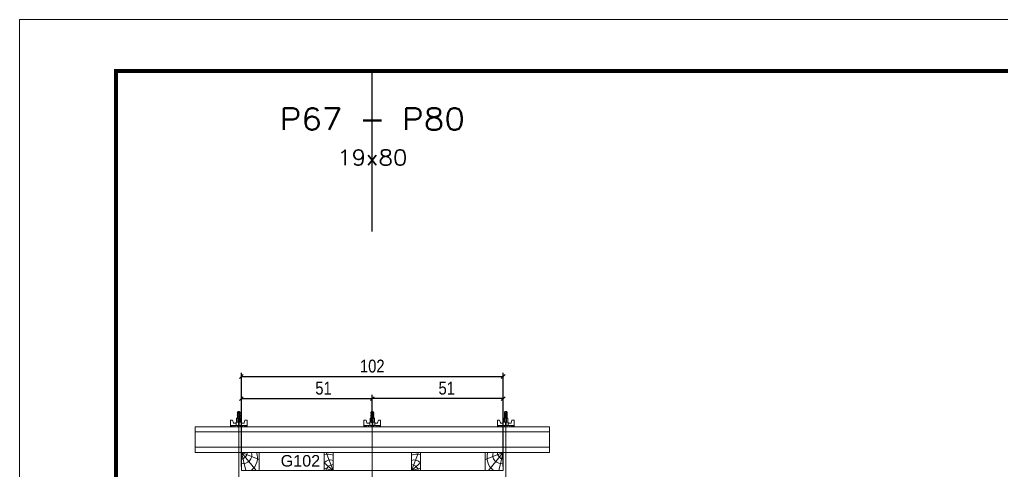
# Model space of a CAD drawing. Header units: millimetres. Extents: x 13777 to 27878, y -21631 to 6985.
# Drawn here: x 16012 to 16777, y 891 to 1242 of the extents above; entities that cross this region are included whole.
import ezdxf
from ezdxf.enums import TextEntityAlignment as Align

# ---------------------------------------------------------------- set-up
doc = ezdxf.new("R2010")
doc.units = ezdxf.units.MM
doc.linetypes.add('DASHED', pattern=[0.75, 0.5, -0.25])
doc.linetypes.add('HIDDEN', pattern=[0.375, 0.25, -0.125])
for name, color, linetype in [('COTA', 241, 'Continuous'), ('MEIO_PONT', 93, 'Continuous'), ('Texto de Titulo', 7, 'Continuous'), ('Texto Qtd Sarr', 242, 'Continuous'), ('TEXTO_GERAL', 7, 'Continuous')]:
    doc.layers.add(name, color=color, linetype=linetype)
for name, color, linetype, lineweight in [('Folhas', 255, 'Continuous', 9), ('Hachura', 251, 'Continuous', 9), ('Madeira', 126, 'Continuous', 18), ('Perfil Metálico', 224, 'Continuous', 18), ('SARRAFO DE PRESSAO', 251, 'DASHED', 9), ('Texto Seção', 7, 'Continuous', 15)]:
    doc.layers.add(name, color=color, linetype=linetype, lineweight=lineweight)
doc.styles.add('COTA TECNICA 2X', font='techl___.ttf', dxfattribs={"height": 10})
doc.styles.add('ROMANS', font='romans.shx')
doc.styles.add('SANSSERIF', font='sas_____.pfb')
doc.dimstyles.new('SECAO PILAR', dxfattribs={"dimtxt": 10, "dimasz": 3, "dimexe": 3, "dimexo": 3, "dimgap": 3, "dimtad": 1, "dimdec": 1, "dimlfac": 0.5, "dimzin": 12, "dimdsep": 46, "dimtxsty": 'COTA TECNICA 2X', "dimblk1": 'OBLIQUE', "dimblk2": 'OBLIQUE', "dimsah": 1, "dimcen": 0.9, "dimclrd": 256, "dimclre": 256, "dimclrt": 256, "dimadec": 1, "dimazin": 3, "dimtfac": 1, "dimtdec": 1, "dimtmove": 0, "dimatfit": 3, "dimfxl": 1, "dimtolj": 1, "dimtzin": 12, "dimarcsym": 0})

# ---------------------------------------------------------------- blocks, each defined once
blk = doc.blocks.new('9999999999')
at = {"layer": 'Folhas'}
blk.add_lwpolyline([(98138.98, 34190.21), (99623.98, 34190.21), (99623.98, 35240.21), (98138.98, 35240.21)], close=True, dxfattribs=at)
at = {"layer": 'Folhas', "color": 30, "const_width": 3}
blk.add_lwpolyline([(98213.98, 34230.21), (99583.98, 34230.21), (99583.98, 35200.21), (98213.98, 35200.21)], close=True, dxfattribs=at)
blk = doc.blocks.new('titulo1')
at = {"layer": 'Defpoints', "color": 252, "linetype": 'HIDDEN', "ltscale": 2}
blk.add_line((0, 0), (0, 125), dxfattribs=at)
at = {"layer": 'Defpoints', "style": 'ROMANS', "oblique": 15}
blk.add_attdef('FOLHA', text='', height=10, dxfattribs=at).set_placement((0, 15.58), align=Align.MIDDLE_CENTER)
at = {"layer": 'Texto Qtd Sarr', "color": 3, "style": 'ROMANS', "oblique": 15}
for tag, height, p in [('TITULO', 17, (0, 71.45)), ('SEÇÃO', 12, (0, 41.55))]:
    blk.add_attdef(tag, text='', height=height, dxfattribs=at).set_placement(p, align=Align.MIDDLE_CENTER)
blk = doc.blocks.new('_Oblique')
at = {"color": 0, "linetype": 'ByBlock', "lineweight": -2}
blk.add_line((-0.5, -0.5), (0.5, 0.5), dxfattribs=at)
blk = doc.blocks.new('*D586')
at = {"layer": 'COTA', "lineweight": -2, "transparency": 16777216}
for p, q in [((16184.68, 893.59), (16184.68, 966.7)), ((16184.68, 963.7), (16388.68, 963.7)), ((16388.68, 893.59), (16388.68, 966.7))]:
    blk.add_line(p, q, dxfattribs=at)
at = {"layer": 'Defpoints', "color": 0, "transparency": 16777216}
for p in [(16388.68, 963.7), (16184.68, 890.59), (16388.68, 890.59)]:
    blk.add_point(p, dxfattribs=at)
at = {"layer": 'COTA', "lineweight": -2, "transparency": 16777216, "xscale": 3, "yscale": 3, "zscale": 3, "rotation": 180}
blk.add_blockref('_Oblique', (16184.68, 963.7), dxfattribs=at)
at = {"layer": 'COTA', "lineweight": -2, "transparency": 16777216, "xscale": 3, "yscale": 3, "zscale": 3}
blk.add_blockref('_Oblique', (16388.68, 963.7), dxfattribs=at)
at = {"layer": 'COTA', "transparency": 16777216, "insert": (16286.68, 971.8), "char_height": 10, "attachment_point": 5, "style": 'COTA TECNICA 2X'}
blk.add_mtext('\\A1;102', dxfattribs=at)
blk = doc.blocks.new('*D587')
at = {"layer": 'COTA', "lineweight": -2, "transparency": 16777216}
for p, q in [((16184.68, 927.59), (16184.68, 949.49)), ((16286.67, 927.59), (16286.67, 949.49)), ((16184.68, 946.49), (16286.67, 946.49))]:
    blk.add_line(p, q, dxfattribs=at)
at = {"layer": 'Defpoints', "color": 0, "transparency": 16777216}
for p in [(16286.67, 946.49), (16184.68, 924.59), (16286.67, 924.59)]:
    blk.add_point(p, dxfattribs=at)
at = {"layer": 'COTA', "lineweight": -2, "transparency": 16777216, "xscale": 3, "yscale": 3, "zscale": 3, "rotation": 180}
blk.add_blockref('_Oblique', (16184.68, 946.49), dxfattribs=at)
at = {"layer": 'COTA', "lineweight": -2, "transparency": 16777216, "xscale": 3, "yscale": 3, "zscale": 3}
blk.add_blockref('_Oblique', (16286.67, 946.49), dxfattribs=at)
at = {"layer": 'COTA', "transparency": 16777216, "insert": (16248.67, 954.6), "char_height": 10, "attachment_point": 5, "style": 'COTA TECNICA 2X'}
blk.add_mtext('\\A1;51', dxfattribs=at)
blk = doc.blocks.new('*D588')
at = {"layer": 'COTA', "lineweight": -2, "transparency": 16777216}
for p, q in [((16286.67, 927.59), (16286.67, 949.49)), ((16388.68, 927.59), (16388.68, 949.49)), ((16388.68, 946.49), (16286.67, 946.49))]:
    blk.add_line(p, q, dxfattribs=at)
at = {"layer": 'Defpoints', "color": 0, "transparency": 16777216}
for p in [(16286.67, 946.49), (16286.67, 924.59), (16388.68, 924.59)]:
    blk.add_point(p, dxfattribs=at)
at = {"layer": 'COTA', "lineweight": -2, "transparency": 16777216, "xscale": 3, "yscale": 3, "zscale": 3, "rotation": 180}
blk.add_blockref('_Oblique', (16286.67, 946.49), dxfattribs=at)
at = {"layer": 'COTA', "lineweight": -2, "transparency": 16777216, "xscale": 3, "yscale": 3, "zscale": 3}
blk.add_blockref('_Oblique', (16388.68, 946.49), dxfattribs=at)
at = {"layer": 'COTA', "transparency": 16777216, "insert": (16344.67, 954.6), "char_height": 10, "attachment_point": 5, "style": 'COTA TECNICA 2X'}
blk.add_mtext('\\A1;51', dxfattribs=at)
blk = doc.blocks.new('C')
at = {"layer": 'Hachura', "color": 0}
for p, q in [((0, 3.22), (0, -3.22)), ((0.45, 3.22), (0, 3.22)), ((0.46, 3.16), (0, 3.16)), ((0.46, 3.05), (0, 3.05)), ((0.46, 2.88), (0, 2.88)), ((0, 2.75), (0, -1.16)), ((0.46, 2.65), (0, 2.65)), ((0.46, 2.23), (0, 2.23)), ((0.46, 1.51), (0, 1.51)), ((0.39, 0.49), (0.17, 0.49)), ((0.45, -3.23), (0.45, 3.22)), ((0.45, 3.22), (2.58, 3.22)), ((1.74, 0.97), (0.45, 0.97)), ((1.45, 0.1), (0.45, 0.1)), ((1.35, 1.94), (1.35, 0.96)), ((2.58, 2.39), (1.47, 2.09)), ((1.74, -0.97), (1.74, 0.97)), ((1.74, 0.97), (1.74, 0.84)), ((1.74, 0.97), (1.74, 0.84)), ((1.74, 0.84), (3.35, 0.84)), ((3.35, 0.45), (1.74, 0.45)), ((2.58, 3.22), (2.58, 2.39)), ((3.32, 0.84), (3.32, -0.84)), ((3.35, 0.84), (3.35, -0.84)), ((3.68, 0.45), (3.35, 0.45)), ((3.84, -0.52), (3.35, 0.45)), ((3.35, 0.06), (3.67, -0.57)), ((3.68, 0.45), (4.16, -0.52)), ((3.72, 0.5), (4.25, -0.57)), ((4.37, -0.55), (3.83, 0.53)), ((4.15, 0.45), (3.93, 0.45)), ((4.42, -0.52), (3.93, 0.45)), ((4.15, 0.45), (4.26, 0.45)), ((4.26, 0.45), (4.74, -0.52)), ((4.3, 0.5), (4.83, -0.57)), ((4.95, -0.55), (4.41, 0.53)), ((4.51, 0.45), (4.84, 0.45)), ((5, -0.52), (4.51, 0.45)), ((4.84, 0.45), (5.32, -0.52)), ((4.88, 0.5), (5.41, -0.57)), ((5.53, -0.55), (4.99, 0.53)), ((5.58, -0.52), (5.09, 0.45)), ((5.42, 0.45), (5.09, 0.45)), ((5.58, -0.52), (5.09, 0.45)), ((5.42, 0.45), (5.74, -0.19)), ((5.46, 0.5), (5.74, -0.07)), ((5.74, 0.19), (5.57, 0.53)), ((5.74, 0.32), (5.68, 0.45)), ((5.68, 0.45), (5.74, 0.45)), ((5.74, 0.45), (5.9, 0.29)), ((5.74, 0.45), (5.74, -0.52)), ((5.9, -0.36), (5.9, 0.29)), ((0.45, 0), (0, 0)), ((0.46, -1.52), (0, -1.52)), ((0.46, -2.23), (0, -2.23)), ((0.46, -2.65), (0, -2.65)), ((0.46, -2.88), (0, -2.88)), ((0.46, -3.05), (0, -3.05)), ((0.46, -3.16), (0, -3.16)), ((0, -3.22), (2.57, -3.22)), ((0.08, -0.48), (0.29, -0.48)), ((0.29, -0.48), (0.4, -0.48)), ((0.45, 0), (0.45, -0.97)), ((0.45, -0.16), (1.45, -0.16)), ((0.45, -0.65), (0.45, -0.32)), ((0.45, -3.23), (0.45, -0.65)), ((0.45, -0.97), (1.74, -0.97)), ((1.35, -1.94), (1.35, -0.97)), ((2.58, -2.39), (1.47, -2.1)), ((3.35, -0.32), (1.74, -0.32)), ((3.35, -0.84), (1.74, -0.84)), ((2.58, -3.23), (2.58, -2.39)), ((3.35, -0.07), (3.58, -0.52)), ((3.35, -0.52), (3.58, -0.52)), ((3.84, -0.52), (4.16, -0.52)), ((4.42, -0.52), (4.74, -0.52)), ((4.63, -0.52), (4.74, -0.52)), ((5, -0.52), (5.32, -0.52)), ((5.58, -0.52), (5.74, -0.52)), ((5.74, -0.52), (5.9, -0.36)), ((5.74, -0.52), (5.74, -0.52))]:
    blk.add_line(p, q, dxfattribs=at)
for centre, radius, start, end in [((1.52, 1.94), 0.161, 104.7436, 180), ((1.44, -0.03), 0.129, 272.695, 87.305), ((3.81, 0.39), 0.143, 25.5688, 154.4312), ((4.39, 0.39), 0.143, 25.5688, 154.4312), ((4.97, 0.39), 0.143, 25.5688, 154.4312), ((5.55, 0.39), 0.143, 25.5688, 154.4312), ((0.17, -0.37), 0.174, 221.744, 317.8592), ((1.52, -1.94), 0.161, 180, 255.2564), ((3.71, -0.4), 0.174, 222.1408, 318.256), ((4.29, -0.4), 0.174, 222.1408, 318.256), ((4.87, -0.4), 0.174, 222.1408, 318.256), ((5.45, -0.4), 0.174, 222.1408, 318.256), ((5.61, -0.4), 0.174, 317.8592, 318.256)]:
    blk.add_arc(centre, radius, start, end, dxfattribs=at)
blk = doc.blocks.new('PONTALETE')
at = {"layer": 'Madeira'}
for q in [(2.71, 7), (7, 5.76), (7, 1.74)]:
    blk.add_line((0, 0), q, dxfattribs=at)
blk.add_lwpolyline([(0, 0), (7, 0), (7, 7), (0, 7)], close=True, dxfattribs=at)
for centre, radius, start, end in [((2.04, 0.06), 6.23, 37.2818, 109.0913), ((1.09, 0.9), 3.19, 343.603, 109.9847), ((-0.21, -0.78), 3.09, 14.6322, 86.0383)]:
    blk.add_arc(centre, radius, start, end, dxfattribs=at)
blk = doc.blocks.new('MEIO PONTALETE')
at = {"layer": 'Madeira'}
for q in [(2.71, 7), (3.5, 2.88), (3.5, 0.87)]:
    blk.add_line((0, 0), q, dxfattribs=at)
blk.add_lwpolyline([(0, 0), (3.5, 0), (3.5, 7), (0, 7)], close=True, dxfattribs=at)
for centre, radius, start, end in [((2.04, 0.06), 6.23, 76.4499, 109.0913), ((1.09, 0.9), 3.19, 40.9063, 109.9847), ((-0.21, -0.78), 3.09, 14.6322, 86.0383)]:
    blk.add_arc(centre, radius, start, end, dxfattribs=at)

msp = doc.modelspace()

# ---------------------------------------------------------------- linework, layer by layer
at = {"layer": 'Hachura'}
for p, q in [((16182.67, 799.79), (16182.67, 931.59)), ((16286.67, 799.79), (16286.68, 931.59)), ((16390.68, 799.79), (16390.68, 931.59))]:
    msp.add_line(p, q, dxfattribs=at)
at = {"layer": 'Madeira'}
msp.add_lwpolyline([(16388.68, 890.59), (16388.68, 904.59), (16184.68, 904.59), (16184.68, 890.59)], close=True, dxfattribs=at)
at = {"layer": 'Perfil Metálico'}
for points in [[(16424.68, 924.59), (16424.68, 904.59), (16148.68, 904.59), (16148.68, 924.59)], [(16148.68, 908.59), (16148.68, 920.59), (16424.68, 920.59), (16424.68, 908.59)]]:
    msp.add_lwpolyline(points, close=True, dxfattribs=at)

# ---------------------------------------------------------------- block references
at = {"layer": 'Hachura', "linetype": 'Continuous', "yscale": 2, "zscale": 2}
for p, xscale, rotation in [((16182.68, 924.59), -2, 270), ((16286.67, 924.59), 2, 90), ((16390.68, 924.59), 2, 90)]:
    msp.add_blockref('C', p, dxfattribs=dict(at, xscale=xscale, rotation=rotation))
at = {"layer": 'MEIO_PONT', "yscale": 2, "zscale": 2}
for p, xscale, rotation in [((16184.68, 904.59), 2, 269.9999999999999), ((16388.68, 904.59), -2, 90)]:
    msp.add_blockref('PONTALETE', p, dxfattribs=dict(at, xscale=xscale, rotation=rotation))
at = {"layer": 'MEIO_PONT', "yscale": 1.999999997962732, "zscale": 1.999999997962732}
for p, xscale in [((16256.18, 890.59), -1.999999997962732), ((16317.18, 890.59), 1.999999997962732)]:
    msp.add_blockref('MEIO PONTALETE', p, dxfattribs=dict(at, xscale=xscale))
at = {"layer": 'SARRAFO DE PRESSAO', "color": 6, "linetype": 'ByBlock'}
msp.add_blockref('9999999999', (-82127.01, -33998.35), dxfattribs=at)
at = {"layer": 'Texto Seção'}
ref = msp.add_blockref('titulo1', (16286.68, 1076.85), dxfattribs=at)
ref.add_attrib('TITULO', 'P67 - P80', dxfattribs={"layer": 'Texto de Titulo', "color": 7, "height": 17, "style": 'ROMANS', "width": 1.1}).set_placement((16286.68, 1164.35), align=Align.MIDDLE_CENTER)
ref.add_attrib('SEÇÃO', '19x80', dxfattribs={"layer": 'Texto de Titulo', "color": 7, "height": 12, "style": 'ROMANS', "width": 1.1}).set_placement((16286.68, 1134.35), align=Align.MIDDLE_CENTER)

# ---------------------------------------------------------------- texts
at = {"layer": 'TEXTO_GERAL', "color": 0, "linetype": 'Continuous', "style": 'SANSSERIF'}
msp.add_text('G102', height=9, dxfattribs=at).set_placement((16215.32, 898.04), align=Align.MIDDLE_LEFT)

# ---------------------------------------------------------------- dimensions: what is measured, and where the dimension line sits
at = {"layer": 'COTA'}
dim = msp.add_linear_dim(base=(16388.68, 963.7), p1=(16184.68, 890.59), p2=(16388.68, 890.59), dimstyle='SECAO PILAR', dxfattribs=at)
dim.commit()
dim.dimension.update_dxf_attribs({"geometry": '*D586', "text_midpoint": (16286.68, 971.8)})
dim = msp.add_linear_dim(base=(16286.67, 946.49), p1=(16184.68, 924.59), p2=(16286.67, 924.59), dimstyle='SECAO PILAR', dxfattribs=at)
dim.commit()
dim.dimension.update_dxf_attribs({"geometry": '*D587', "text_midpoint": (16248.67, 946.49), "dimtype": 160})
dim = msp.add_linear_dim(base=(16286.67, 946.49), p1=(16388.68, 924.59), p2=(16286.67, 924.59), angle=180, dimstyle='SECAO PILAR', dxfattribs=at)
dim.commit()
dim.dimension.update_dxf_attribs({"geometry": '*D588', "text_midpoint": (16344.67, 946.49), "dimtype": 160})

doc.saveas('drawing.dxf')
